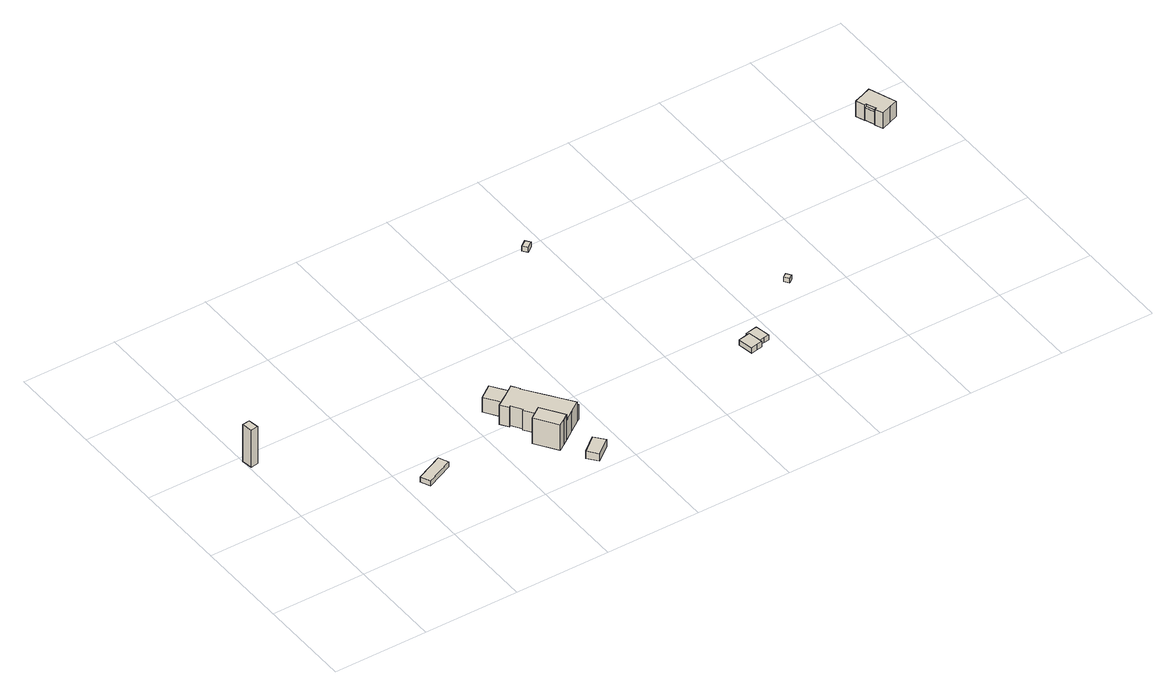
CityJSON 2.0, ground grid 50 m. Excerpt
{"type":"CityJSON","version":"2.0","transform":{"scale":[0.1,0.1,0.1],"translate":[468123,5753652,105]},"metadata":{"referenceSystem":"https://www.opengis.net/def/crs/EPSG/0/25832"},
"CityObjects":{
"building1":{"type":"Building","attributes":{"Gemeindeschluessel":"05711000","BezugspunktDach":"2100","function":"31001_9998","measuredHeight":21.71},"address":[{"country":"Germany","locality":"Bielefeld","thoroughfareNumber":"1","thoroughfareName":"Eichhofweg"}],"geometry":[{"type":"Solid","lod":"1","boundaries":[[[[0,1,2,3]],[[4,5,6,7]],[[4,7,3,2]],[[5,4,2,1]],[[6,5,1,0]],[[7,6,0,3]]]]}]},
"building2":{"type":"Building","attributes":{"Gemeindeschluessel":"05711000","BezugspunktDach":"2000","function":"31001_9998","measuredHeight":3.11},"address":[{"country":"Germany","locality":"Bielefeld","thoroughfareNumber":"30","thoroughfareName":"Eichhofweg"}],"geometry":[{"type":"Solid","lod":"1","boundaries":[[[[8,9,10,11]],[[12,13,14,15]],[[12,15,11,10]],[[13,12,10,9]],[[14,13,9,8]],[[15,14,8,11]]]]}]},
"building3":{"type":"Building","attributes":{"Gemeindeschluessel":"05711000","BezugspunktDach":"2000","function":"31001_2460","measuredHeight":5.28},"address":[{"country":"Germany","locality":"Bielefeld","thoroughfareNumber":"28","thoroughfareName":"Eichhofweg"}],"geometry":[{"type":"Solid","lod":"1","boundaries":[[[[16,17,18,19]],[[20,21,22,23]],[[20,23,19,18]],[[21,20,18,17]],[[22,21,17,16]],[[23,22,16,19]]]]}]},
"building4":{"type":"Building","attributes":{"Gemeindeschluessel":"05711000","function":"31001_1010"},"address":[{"country":"Germany","locality":"Bielefeld","thoroughfareNumber":"30","thoroughfareName":"Eichhofweg"}],"children":["building4-1","building4-2","building4-3","building4-4","building4-5","building4-6"]},
"building4-1":{"type":"BuildingPart","attributes":{"BezugspunktDach":"2000","measuredHeight":14.65},"parents":["building4"],"geometry":[{"type":"Solid","lod":"1","boundaries":[[[[24,25,26,27,28,29,30,31,32,33,34,35,36,37,38,39,40,41]],[[42,43,44,45,46,47,48,49,50,51,52,53,54,55,56,57,58,59]],[[42,59,41,40]],[[43,42,40,39]],[[44,43,39,38]],[[45,44,38,37]],[[46,45,37,36]],[[47,46,36,35]],[[48,47,35,34]],[[49,48,34,33]],[[50,49,33,32]],[[51,50,32,31]],[[52,51,31,30]],[[53,52,30,29]],[[54,53,29,28]],[[55,54,28,27]],[[56,55,27,26]],[[57,56,26,25]],[[58,57,25,24]],[[59,58,24,41]]]]}]},
"building4-2":{"type":"BuildingPart","attributes":{"BezugspunktDach":"2000","measuredHeight":16.64},"parents":["building4"],"geometry":[{"type":"Solid","lod":"1","boundaries":[[[[60,61,62,63,64,65]],[[66,67,48,47,46,68]],[[66,68,65,64]],[[67,66,64,63]],[[48,67,63,62]],[[47,48,62,61]],[[46,47,61,60]],[[68,46,60,65]]]]}]},
"building4-3":{"type":"BuildingPart","attributes":{"BezugspunktDach":"2000","measuredHeight":9.09},"parents":["building4"],"geometry":[{"type":"Solid","lod":"1","boundaries":[[[[69,70,71,72]],[[44,43,73,74]],[[44,74,72,71]],[[43,44,71,70]],[[73,43,70,69]],[[74,73,69,72]]]]}]},
"building4-4":{"type":"BuildingPart","attributes":{"BezugspunktDach":"2000","measuredHeight":8.69},"parents":["building4"],"geometry":[{"type":"Solid","lod":"1","boundaries":[[[[75,76,77,78,79]],[[80,56,54,81,82]],[[80,82,79,78]],[[56,80,78,77]],[[54,56,77,76]],[[81,54,76,75]],[[82,81,75,79]]]]}]},
"building4-5":{"type":"BuildingPart","attributes":{"BezugspunktDach":"2000","measuredHeight":5.01},"address":[{"country":"Germany","locality":"Bielefeld","thoroughfareNumber":"30","thoroughfareName":"Eichhofweg"}],"parents":["building4"],"geometry":[{"type":"Solid","lod":"1","boundaries":[[[[83,84,85,86,87]],[[88,89,90,91,92]],[[88,92,87,86]],[[89,88,86,85]],[[90,89,85,84]],[[91,90,84,83]],[[92,91,83,87]]]]}]},
"building4-6":{"type":"BuildingPart","attributes":{"BezugspunktDach":"2000","measuredHeight":4.26},"address":[{"country":"Germany","locality":"Bielefeld","thoroughfareNumber":"30","thoroughfareName":"Eichhofweg"}],"parents":["building4"],"geometry":[{"type":"Solid","lod":"1","boundaries":[[[[93,94,95,96]],[[97,98,99,100]],[[97,100,96,95]],[[98,97,95,94]],[[99,98,94,93]],[[100,99,93,96]]]]}]},
"building5":{"type":"Building","attributes":{"Gemeindeschluessel":"05711000","BezugspunktDach":"2000","function":"31001_2620","measuredHeight":2.77},"address":[{"country":"Germany","locality":"Bielefeld","thoroughfareNumber":"8","thoroughfareName":"Wilhelmsdorfer Straße"}],"geometry":[{"type":"Solid","lod":"1","boundaries":[[[[101,102,103,104]],[[105,106,107,108]],[[105,108,104,103]],[[106,105,103,102]],[[107,106,102,101]],[[108,107,101,104]]]]}]},
"building6":{"type":"Building","attributes":{"Gemeindeschluessel":"05711000","BezugspunktDach":"2000","function":"31001_9998","measuredHeight":3.69},"address":[{"country":"Germany","locality":"Bielefeld","thoroughfareNumber":"27","thoroughfareName":"Eichhofweg"}],"geometry":[{"type":"Solid","lod":"1","boundaries":[[[[109,110,111,112,113,114,115]],[[116,117,118,119,120,121,122]],[[116,122,115,114]],[[117,116,114,113]],[[118,117,113,112]],[[119,118,112,111]],[[120,119,111,110]],[[121,120,110,109]],[[122,121,109,115]]]]}]},
"building7":{"type":"Building","attributes":{"Gemeindeschluessel":"05711000","BezugspunktDach":"2000","function":"51009_1610","measuredHeight":3.53},"address":[{"country":"Germany"}],"geometry":[{"type":"Solid","lod":"1","boundaries":[[[[123,124,125,126,127,128,129,130]],[[131,132,133,134,135,136,137,138]],[[131,138,130,129]],[[132,131,129,128]],[[133,132,128,127]],[[134,133,127,126]],[[135,134,126,125]],[[136,135,125,124]],[[137,136,124,123]],[[138,137,123,130]]]]}]},
"building8":{"type":"Building","attributes":{"Gemeindeschluessel":"05711000","BezugspunktDach":"2000","function":"31001_2523","measuredHeight":2.73},"address":[{"country":"Germany","locality":"Bielefeld","thoroughfareNumber":"27","thoroughfareName":"Eichhofweg"}],"geometry":[{"type":"Solid","lod":"1","boundaries":[[[[139,140,141,142]],[[143,144,145,146]],[[143,146,142,141]],[[144,143,141,140]],[[145,144,140,139]],[[146,145,139,142]]]]}]},
"building9":{"type":"Building","attributes":{"Gemeindeschluessel":"05711000","function":"31001_1010"},"address":[{"country":"Germany","locality":"Bielefeld","thoroughfareNumber":"12","thoroughfareName":"Eichhofweg"}],"children":["building9-1","building9-2"]},
"building9-1":{"type":"BuildingPart","attributes":{"BezugspunktDach":"2000","measuredHeight":11.26},"parents":["building9"],"geometry":[{"type":"Solid","lod":"1","boundaries":[[[[147,148,149,150,151,152,153,154,155,156]],[[157,158,159,160,161,162,163,164,165,166]],[[157,166,156,155]],[[158,157,155,154]],[[159,158,154,153]],[[160,159,153,152]],[[161,160,152,151]],[[162,161,151,150]],[[163,162,150,149]],[[164,163,149,148]],[[165,164,148,147]],[[166,165,147,156]]]]}]},
"building9-2":{"type":"BuildingPart","attributes":{"BezugspunktDach":"2000","measuredHeight":7.78},"address":[{"country":"Germany","locality":"Bielefeld","thoroughfareNumber":"12","thoroughfareName":"Eichhofweg"}],"parents":["building9"],"geometry":[{"type":"Solid","lod":"1","boundaries":[[[[167,168,169,170]],[[171,172,173,174]],[[171,174,170,169]],[[172,171,169,168]],[[173,172,168,167]],[[174,173,167,170]]]]}]}
},
"vertices":[
[40,977,218],[1,971,218],[9,915,218],[48,921,218],[9,915,1],[1,971,1],[40,977,1],[48,921,1],
[704,426,65],[560,361,65],[582,311,65],[727,376,65],[582,311,34],[560,361,34],[704,426,34],[727,376,34],
[1348,128,90],[1266,61,90],[1308,10,90],[1391,76,90],[1308,10,47],[1266,61,47],[1348,128,47],[1391,76,47],
[1241,550,138],[1213,588,138],[1212,587,138],[1158,549,138],[1141,537,138],[1096,507,138],[1124,467,138],[1130,472,138],[1166,419,138],[1160,415,138],[1202,354,138],[1207,357,138],[1284,243,138],[1341,283,138],[1399,323,138],[1342,403,138],[1320,433,138],[1237,548,138],[1320,433,23],[1342,403,23],[1399,323,23],[1341,283,23],[1284,243,23],[1207,357,23],[1202,354,23],[1160,415,23],[1166,419,23],[1130,472,23],[1124,467,23],[1096,507,23],[1141,537,23],[1158,549,23],[1212,587,23],[1213,588,23],[1241,550,23],[1237,548,23],
[1284,243,173],[1207,357,173],[1202,354,173],[1141,311,173],[1220,198,173],[1252,220,173],[1220,198,23],[1141,311,23],[1252,220,23],
[1354,412,114],[1342,403,114],[1399,323,114],[1411,331,114],[1354,412,23],[1411,331,23],
[1081,623,110],[1141,537,110],[1212,587,110],[1211,587,110],[1151,673,110],[1211,587,23],[1081,623,23],[1151,673,23],
[1269,567,84],[1241,550,84],[1237,548,84],[1320,433,84],[1351,455,84],[1320,433,34],[1237,548,34],[1241,550,34],[1269,567,34],[1351,455,34],
[1240,607,73],[1213,588,73],[1241,550,73],[1269,567,73],[1241,550,31],[1213,588,31],[1240,607,31],[1269,567,31],
[1921,1505,35],[1887,1481,35],[1906,1456,35],[1939,1480,35],[1906,1456,7],[1887,1481,7],[1921,1505,7],[1939,1480,7],
[2373,263,79],[2371,276,79],[2359,342,79],[2327,336,79],[2295,331,79],[2309,252,79],[2341,257,79],[2309,252,47],[2295,331,47],[2327,336,47],[2359,342,47],[2371,276,47],[2373,263,47],[2341,257,47],
[2385,359,77],[2349,353,77],[2351,340,77],[2359,342,77],[2371,276,77],[2398,281,77],[2426,285,77],[2412,363,77],[2426,285,49],[2398,281,49],[2371,276,49],[2359,342,49],[2351,340,49],[2349,353,49],[2385,359,49],[2412,363,49],
[2737,603,76],[2716,589,76],[2732,564,76],[2753,578,76],[2732,564,49],[2716,589,49],[2737,603,49],[2753,578,49],
[3702,1388,141],[3648,1368,141],[3666,1321,141],[3677,1325,141],[3697,1274,141],[3685,1269,141],[3702,1227,141],[3756,1247,141],[3798,1263,141],[3745,1404,141],[3798,1263,50],[3756,1247,50],[3702,1227,50],[3685,1269,50],[3697,1274,50],[3677,1325,50],[3666,1321,50],[3648,1368,50],[3702,1388,50],[3745,1404,50],
[3677,1325,127],[3666,1321,127],[3685,1269,127],[3697,1274,127],[3685,1269,53],[3666,1321,53],[3677,1325,53],[3697,1274,53]
]}
